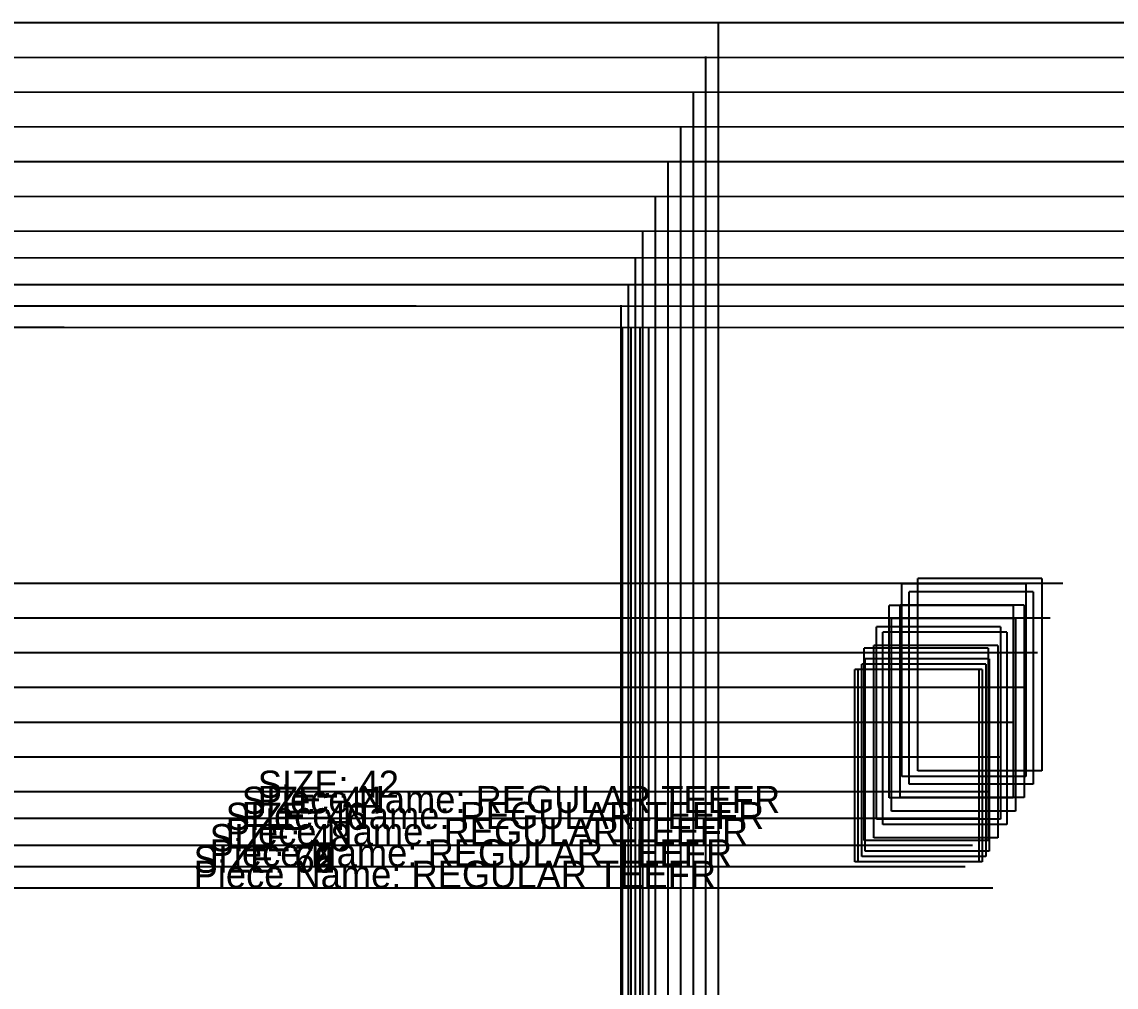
# Model space of a CAD drawing. Extents: x -2.7 to 65.3, y -7.1 to 26.9.
# Drawn here: x 14.39 to 24.47, y 17.98 to 26.87 of the extents above; entities that cross this region are included whole.
import ezdxf

# ---------------------------------------------------------------- set-up
doc = ezdxf.new("R2010")
doc.units = 0

# ---------------------------------------------------------------- blocks, each defined once
blk = doc.blocks.new('REGULAR TEEFR_42')
at = {"layer": '1'}
blk.add_lwpolyline([(3.4, 24.0603), (26.161, 24.0526)], dxfattribs=at)
at = {"layer": '5'}
blk.add_line((9.2578, 18.8924), (23.336, 18.8924), dxfattribs=at)
at = {"layer": '6'}
blk.add_line((3.4, 24.0603), (26.161, 24.0526), dxfattribs=at)
at = {"layer": '7'}
blk.add_line((9.2578, 18.8924), (23.336, 18.8924), dxfattribs=at)
at = {"layer": '8'}
for p, q in [((20.1665, 15.1031), (20.1665, 24.0597)), ((23.6382, 21.6906), (22.4965, 21.6906)), ((22.4965, 19.919), (22.4965, 21.6906)), ((23.6382, 21.6906), (23.6382, 19.919)), ((23.6382, 19.919), (22.4965, 19.919))]:
    blk.add_line(p, q, dxfattribs=at)
at = {"layer": '1'}
for s, p in [('SIZE: 42', (16.5647, 19.7217)), ('Piece Name: REGULAR TEEFR', (16.5647, 19.5817))]:
    blk.add_text(s, height=0.25, dxfattribs=at).set_placement(p)
blk = doc.blocks.new('REGULAR TEEFR_44')
at = {"layer": '1'}
blk.add_lwpolyline([(3.024, 24.0602), (26.1394, 24.0527)], dxfattribs=at)
at = {"layer": '5'}
blk.add_line((9.1771, 18.8924), (23.2553, 18.8924), dxfattribs=at)
at = {"layer": '6'}
blk.add_line((3.024, 24.0602), (26.1394, 24.0527), dxfattribs=at)
at = {"layer": '7'}
blk.add_line((9.1771, 18.8924), (23.2553, 18.8924), dxfattribs=at)
at = {"layer": '8'}
for p, q in [((20.0858, 14.8078), (20.0858, 24.0598)), ((23.5221, 21.4938), (22.3804, 21.4938)), ((22.3804, 19.7221), (22.3804, 21.4938)), ((23.5221, 21.4938), (23.5221, 19.7221)), ((23.5221, 19.7221), (22.3804, 19.7221))]:
    blk.add_line(p, q, dxfattribs=at)
at = {"layer": '1'}
for s, p in [('SIZE: 44', (16.417, 19.574)), ('Piece Name: REGULAR TEEFR', (16.417, 19.434))]:
    blk.add_text(s, height=0.25, dxfattribs=at).set_placement(p)
blk = doc.blocks.new('REGULAR TEEFR_46')
at = {"layer": '1'}
blk.add_lwpolyline([(2.6481, 24.0602), (26.1179, 24.0527)], dxfattribs=at)
at = {"layer": '5'}
blk.add_line((9.0965, 18.8925), (23.1747, 18.8925), dxfattribs=at)
at = {"layer": '6'}
blk.add_line((2.6481, 24.0602), (26.1179, 24.0527), dxfattribs=at)
at = {"layer": '7'}
blk.add_line((9.0965, 18.8925), (23.1747, 18.8925), dxfattribs=at)
at = {"layer": '8'}
for p, q in [((20.0052, 14.5126), (20.0052, 24.0598)), ((23.4061, 21.2969), (22.2644, 21.2969)), ((22.2644, 19.5252), (22.2644, 21.2969)), ((23.4061, 21.2969), (23.4061, 19.5252)), ((23.4061, 19.5252), (22.2644, 19.5252))]:
    blk.add_line(p, q, dxfattribs=at)
at = {"layer": '1'}
for s, p in [('SIZE: 46', (16.2695, 19.4264)), ('Piece Name: REGULAR TEEFR', (16.2695, 19.2864))]:
    blk.add_text(s, height=0.25, dxfattribs=at).set_placement(p)
blk = doc.blocks.new('REGULAR TEEFR_48')
at = {"layer": '1'}
blk.add_lwpolyline([(2.2721, 24.0601), (26.0964, 24.0528)], dxfattribs=at)
at = {"layer": '5'}
blk.add_line((9.0159, 18.8925), (23.094, 18.8925), dxfattribs=at)
at = {"layer": '6'}
blk.add_line((2.2721, 24.0601), (26.0964, 24.0528), dxfattribs=at)
at = {"layer": '7'}
blk.add_line((9.0159, 18.8925), (23.094, 18.8925), dxfattribs=at)
at = {"layer": '8'}
for p, q in [((19.9245, 14.1189), (19.9245, 24.0599)), ((23.2901, 21.1001), (22.1484, 21.1001)), ((22.1484, 19.3284), (22.1484, 21.1001)), ((23.2901, 21.1001), (23.2901, 19.3284)), ((23.2901, 19.3284), (22.1484, 19.3284))]:
    blk.add_line(p, q, dxfattribs=at)
at = {"layer": '1'}
for s, p in [('SIZE: 48', (16.1219, 19.2295)), ('Piece Name: REGULAR TEEFR', (16.1219, 19.0895))]:
    blk.add_text(s, height=0.25, dxfattribs=at).set_placement(p)
blk = doc.blocks.new('REGULAR TEEFR_52')
at = {"layer": '1'}
blk.add_lwpolyline([(1.6679, 24.2568), (26.2009, 24.2498)], dxfattribs=at)
at = {"layer": '5'}
blk.add_line((9.0022, 19.0895), (23.0804, 19.0895), dxfattribs=at)
at = {"layer": '6'}
blk.add_line((1.6679, 24.2568), (26.2009, 24.2498), dxfattribs=at)
at = {"layer": '7'}
blk.add_line((9.0022, 19.0895), (23.0804, 19.0895), dxfattribs=at)
at = {"layer": '8'}
for p, q in [((19.9109, 13.5285), (19.9109, 24.2569)), ((23.2056, 20.9033), (22.0639, 20.9033)), ((22.0639, 19.1316), (22.0639, 20.9033)), ((23.2056, 20.9033), (23.2056, 19.1316)), ((23.2056, 19.1316), (22.0639, 19.1316))]:
    blk.add_line(p, q, dxfattribs=at)
at = {"layer": '1'}
for s, p in [('SIZE: 52', (15.9743, 19.0326)), ('Piece Name: REGULAR TEEFR', (15.9743, 18.8926))]:
    blk.add_text(s, height=0.25, dxfattribs=at).set_placement(p)
blk = doc.blocks.new('REGULAR TEEFR_54')
at = {"layer": '1'}
blk.add_lwpolyline([(1.4396, 24.4537), (26.327, 24.4467)], dxfattribs=at)
at = {"layer": '5'}
blk.add_line((9.0692, 19.2865), (23.1474, 19.2865), dxfattribs=at)
at = {"layer": '6'}
blk.add_line((1.4396, 24.4537), (26.327, 24.4467), dxfattribs=at)
at = {"layer": '7'}
blk.add_line((9.0692, 19.2865), (23.1474, 19.2865), dxfattribs=at)
at = {"layer": '8'}
for p, q in [((19.9779, 13.3318), (19.9779, 24.4539)), ((23.2372, 20.9034), (22.0955, 20.9034)), ((22.0955, 19.1317), (22.0955, 20.9034)), ((23.2372, 20.9034), (23.2372, 19.1317)), ((23.2372, 19.1317), (22.0955, 19.1317))]:
    blk.add_line(p, q, dxfattribs=at)
at = {"layer": '1'}
for s, p in [('SIZE: 54', (15.9743, 19.0326)), ('Piece Name: REGULAR TEEFR', (15.9743, 18.8926))]:
    blk.add_text(s, height=0.25, dxfattribs=at).set_placement(p)
blk = doc.blocks.new('REGULAR TEEFR_56')
at = {"layer": '1'}
blk.add_lwpolyline([(1.2113, 24.6997), (26.394, 24.693)], dxfattribs=at)
at = {"layer": '5'}
blk.add_line((9.1362, 19.5327), (23.2144, 19.5327), dxfattribs=at)
at = {"layer": '6'}
blk.add_line((1.2113, 24.6997), (26.394, 24.693), dxfattribs=at)
at = {"layer": '7'}
blk.add_line((9.1362, 19.5327), (23.2144, 19.5327), dxfattribs=at)
at = {"layer": '8'}
for p, q in [((20.0449, 13.0859), (20.0449, 24.7001)), ((23.2688, 20.9527), (22.1271, 20.9527)), ((22.1271, 19.181), (22.1271, 20.9527)), ((23.2688, 20.9527), (23.2688, 19.181)), ((23.2688, 19.181), (22.1271, 19.181))]:
    blk.add_line(p, q, dxfattribs=at)
at = {"layer": '1'}
for s, p in [('SIZE: 56', (15.9743, 19.0324)), ('Piece Name: REGULAR TEEFR', (15.9743, 18.8924))]:
    blk.add_text(s, height=0.25, dxfattribs=at).set_placement(p)
blk = doc.blocks.new('REGULAR TEEFR_58')
at = {"layer": '1'}
blk.add_lwpolyline([(0.983, 24.9458), (26.461, 24.9392)], dxfattribs=at)
at = {"layer": '5'}
blk.add_line((9.2032, 19.779), (23.2814, 19.779), dxfattribs=at)
at = {"layer": '6'}
blk.add_line((0.983, 24.9458), (26.461, 24.9392), dxfattribs=at)
at = {"layer": '7'}
blk.add_line((9.2032, 19.779), (23.2814, 19.779), dxfattribs=at)
at = {"layer": '8'}
for p, q in [((20.1119, 12.8401), (20.1119, 24.9464)), ((23.3004, 21.002), (22.1587, 21.002)), ((22.1587, 19.2303), (22.1587, 21.002)), ((23.3004, 21.002), (23.3004, 19.2303)), ((23.3004, 19.2303), (22.1587, 19.2303))]:
    blk.add_line(p, q, dxfattribs=at)
at = {"layer": '1'}
for s, p in [('SIZE: 58', (15.9743, 19.0324)), ('Piece Name: REGULAR TEEFR', (15.9743, 18.8924))]:
    blk.add_text(s, height=0.25, dxfattribs=at).set_placement(p)
blk = doc.blocks.new('REGULAR TEEFR_60')
at = {"layer": '1'}
blk.add_lwpolyline([(0.7055, 25.2657), (26.5772, 25.2593)], dxfattribs=at)
at = {"layer": '5'}
blk.add_line((9.3194, 20.0991), (23.3976, 20.0991), dxfattribs=at)
at = {"layer": '6'}
blk.add_line((0.7055, 25.2657), (26.5772, 25.2593), dxfattribs=at)
at = {"layer": '7'}
blk.add_line((9.3194, 20.0991), (23.3976, 20.0991), dxfattribs=at)
at = {"layer": '8'}
for p, q in [((20.2281, 12.5696), (20.2281, 25.2665)), ((23.3812, 21.1252), (22.2395, 21.1252)), ((22.2395, 19.3535), (22.2395, 21.1252)), ((23.3812, 21.1252), (23.3812, 19.3535)), ((23.3812, 19.3535), (22.2395, 19.3535))]:
    blk.add_line(p, q, dxfattribs=at)
at = {"layer": '1'}
for s, p in [('SIZE: 60', (15.9743, 19.0323)), ('Piece Name: REGULAR TEEFR', (15.9743, 18.8923))]:
    blk.add_text(s, height=0.25, dxfattribs=at).set_placement(p)
blk = doc.blocks.new('REGULAR TEEFR_62')
at = {"layer": '1'}
blk.add_lwpolyline([(0.428, 25.5856), (26.6934, 25.5794)], dxfattribs=at)
at = {"layer": '5'}
blk.add_line((9.4356, 20.4192), (23.5138, 20.4192), dxfattribs=at)
at = {"layer": '6'}
blk.add_line((0.428, 25.5856), (26.6934, 25.5794), dxfattribs=at)
at = {"layer": '7'}
blk.add_line((9.4356, 20.4192), (23.5138, 20.4192), dxfattribs=at)
at = {"layer": '8'}
for p, q in [((20.3443, 12.2991), (20.3443, 25.5866)), ((23.462, 21.2484), (22.3203, 21.2484)), ((22.3203, 19.4768), (22.3203, 21.2484)), ((23.462, 21.2484), (23.462, 19.4768)), ((23.462, 19.4768), (22.3203, 19.4768))]:
    blk.add_line(p, q, dxfattribs=at)
at = {"layer": '1'}
for s, p in [('SIZE: 62', (15.9743, 19.0322)), ('Piece Name: REGULAR TEEFR', (15.9743, 18.8922))]:
    blk.add_text(s, height=0.25, dxfattribs=at).set_placement(p)
blk = doc.blocks.new('REGULAR TEEFR_64')
at = {"layer": '1'}
blk.add_lwpolyline([(0.1505, 25.9055), (26.8096, 25.8995)], dxfattribs=at)
at = {"layer": '5'}
blk.add_line((9.5518, 20.7393), (23.63, 20.7393), dxfattribs=at)
at = {"layer": '6'}
blk.add_line((0.1505, 25.9055), (26.8096, 25.8995), dxfattribs=at)
at = {"layer": '7'}
blk.add_line((9.5518, 20.7393), (23.63, 20.7393), dxfattribs=at)
at = {"layer": '8'}
for p, q in [((20.4605, 12.0286), (20.4605, 25.9067)), ((23.5428, 21.3717), (22.4011, 21.3717)), ((22.4011, 19.6), (22.4011, 21.3717)), ((23.5428, 21.3717), (23.5428, 19.6)), ((23.5428, 19.6), (22.4011, 19.6))]:
    blk.add_line(p, q, dxfattribs=at)
at = {"layer": '1'}
for s, p in [('SIZE: 64', (15.9743, 19.0321)), ('Piece Name: REGULAR TEEFR', (15.9743, 18.8921))]:
    blk.add_text(s, height=0.25, dxfattribs=at).set_placement(p)
blk = doc.blocks.new('REGULAR TEEFR_66')
at = {"layer": '1'}
blk.add_lwpolyline([(-0.127, 26.2254), (26.9258, 26.2197)], dxfattribs=at)
at = {"layer": '5'}
blk.add_line((9.668, 21.0594), (23.7462, 21.0594), dxfattribs=at)
at = {"layer": '6'}
blk.add_line((-0.127, 26.2254), (26.9258, 26.2197), dxfattribs=at)
at = {"layer": '7'}
blk.add_line((9.668, 21.0594), (23.7462, 21.0594), dxfattribs=at)
at = {"layer": '8'}
for p, q in [((20.5767, 11.7581), (20.5767, 26.2268)), ((23.6236, 21.4949), (22.4819, 21.4949)), ((22.4819, 19.7232), (22.4819, 21.4949)), ((23.6236, 21.4949), (23.6236, 19.7232)), ((23.6236, 19.7232), (22.4819, 19.7232))]:
    blk.add_line(p, q, dxfattribs=at)
at = {"layer": '1'}
for s, p in [('SIZE: 66', (15.9743, 19.032)), ('Piece Name: REGULAR TEEFR', (15.9743, 18.892))]:
    blk.add_text(s, height=0.25, dxfattribs=at).set_placement(p)
blk = doc.blocks.new('REGULAR TEEFR_68')
at = {"layer": '1'}
blk.add_lwpolyline([(-0.4045, 26.5453), (27.042, 26.5399)], dxfattribs=at)
at = {"layer": '5'}
blk.add_line((9.7842, 21.3796), (23.8624, 21.3796), dxfattribs=at)
at = {"layer": '6'}
blk.add_line((-0.4045, 26.5453), (27.042, 26.5399), dxfattribs=at)
at = {"layer": '7'}
blk.add_line((9.7842, 21.3796), (23.8624, 21.3796), dxfattribs=at)
at = {"layer": '8'}
for p, q in [((20.6929, 11.4876), (20.6929, 26.547)), ((23.7044, 21.6181), (22.5627, 21.6181)), ((22.5627, 19.8464), (22.5627, 21.6181)), ((23.7044, 21.6181), (23.7044, 19.8464)), ((23.7044, 19.8464), (22.5627, 19.8464))]:
    blk.add_line(p, q, dxfattribs=at)
at = {"layer": '1'}
for s, p in [('SIZE: 68', (15.9743, 19.0318)), ('Piece Name: REGULAR TEEFR', (15.9743, 18.8918))]:
    blk.add_text(s, height=0.25, dxfattribs=at).set_placement(p)
blk = doc.blocks.new('REGULAR TEEFR_70')
at = {"layer": '1'}
blk.add_lwpolyline([(-0.682, 26.8652), (27.1582, 26.86)], dxfattribs=at)
at = {"layer": '5'}
blk.add_line((9.9004, 21.6997), (23.9786, 21.6997), dxfattribs=at)
at = {"layer": '6'}
blk.add_line((-0.682, 26.8652), (27.1582, 26.86), dxfattribs=at)
at = {"layer": '7'}
blk.add_line((9.9004, 21.6997), (23.9786, 21.6997), dxfattribs=at)
at = {"layer": '8'}
for p, q in [((20.8091, 11.2172), (20.8091, 26.8671)), ((23.7852, 21.7413), (22.6435, 21.7413)), ((22.6435, 19.9696), (22.6435, 21.7413)), ((23.7852, 21.7413), (23.7852, 19.9696)), ((23.7852, 19.9696), (22.6435, 19.9696))]:
    blk.add_line(p, q, dxfattribs=at)
at = {"layer": '1'}
for s, p in [('SIZE: 70', (15.9743, 19.0317)), ('Piece Name: REGULAR TEEFR', (15.9743, 18.8917))]:
    blk.add_text(s, height=0.25, dxfattribs=at).set_placement(p)

msp = doc.modelspace()

# ---------------------------------------------------------------- block references
at = {"layer": '1'}
for name in ['REGULAR TEEFR_70', 'REGULAR TEEFR_68', 'REGULAR TEEFR_66', 'REGULAR TEEFR_64', 'REGULAR TEEFR_62', 'REGULAR TEEFR_60', 'REGULAR TEEFR_58', 'REGULAR TEEFR_56', 'REGULAR TEEFR_54', 'REGULAR TEEFR_52', 'REGULAR TEEFR_48', 'REGULAR TEEFR_46', 'REGULAR TEEFR_44', 'REGULAR TEEFR_42']:
    msp.add_blockref(name, (0, 0), dxfattribs=at)

doc.saveas('drawing.dxf')
